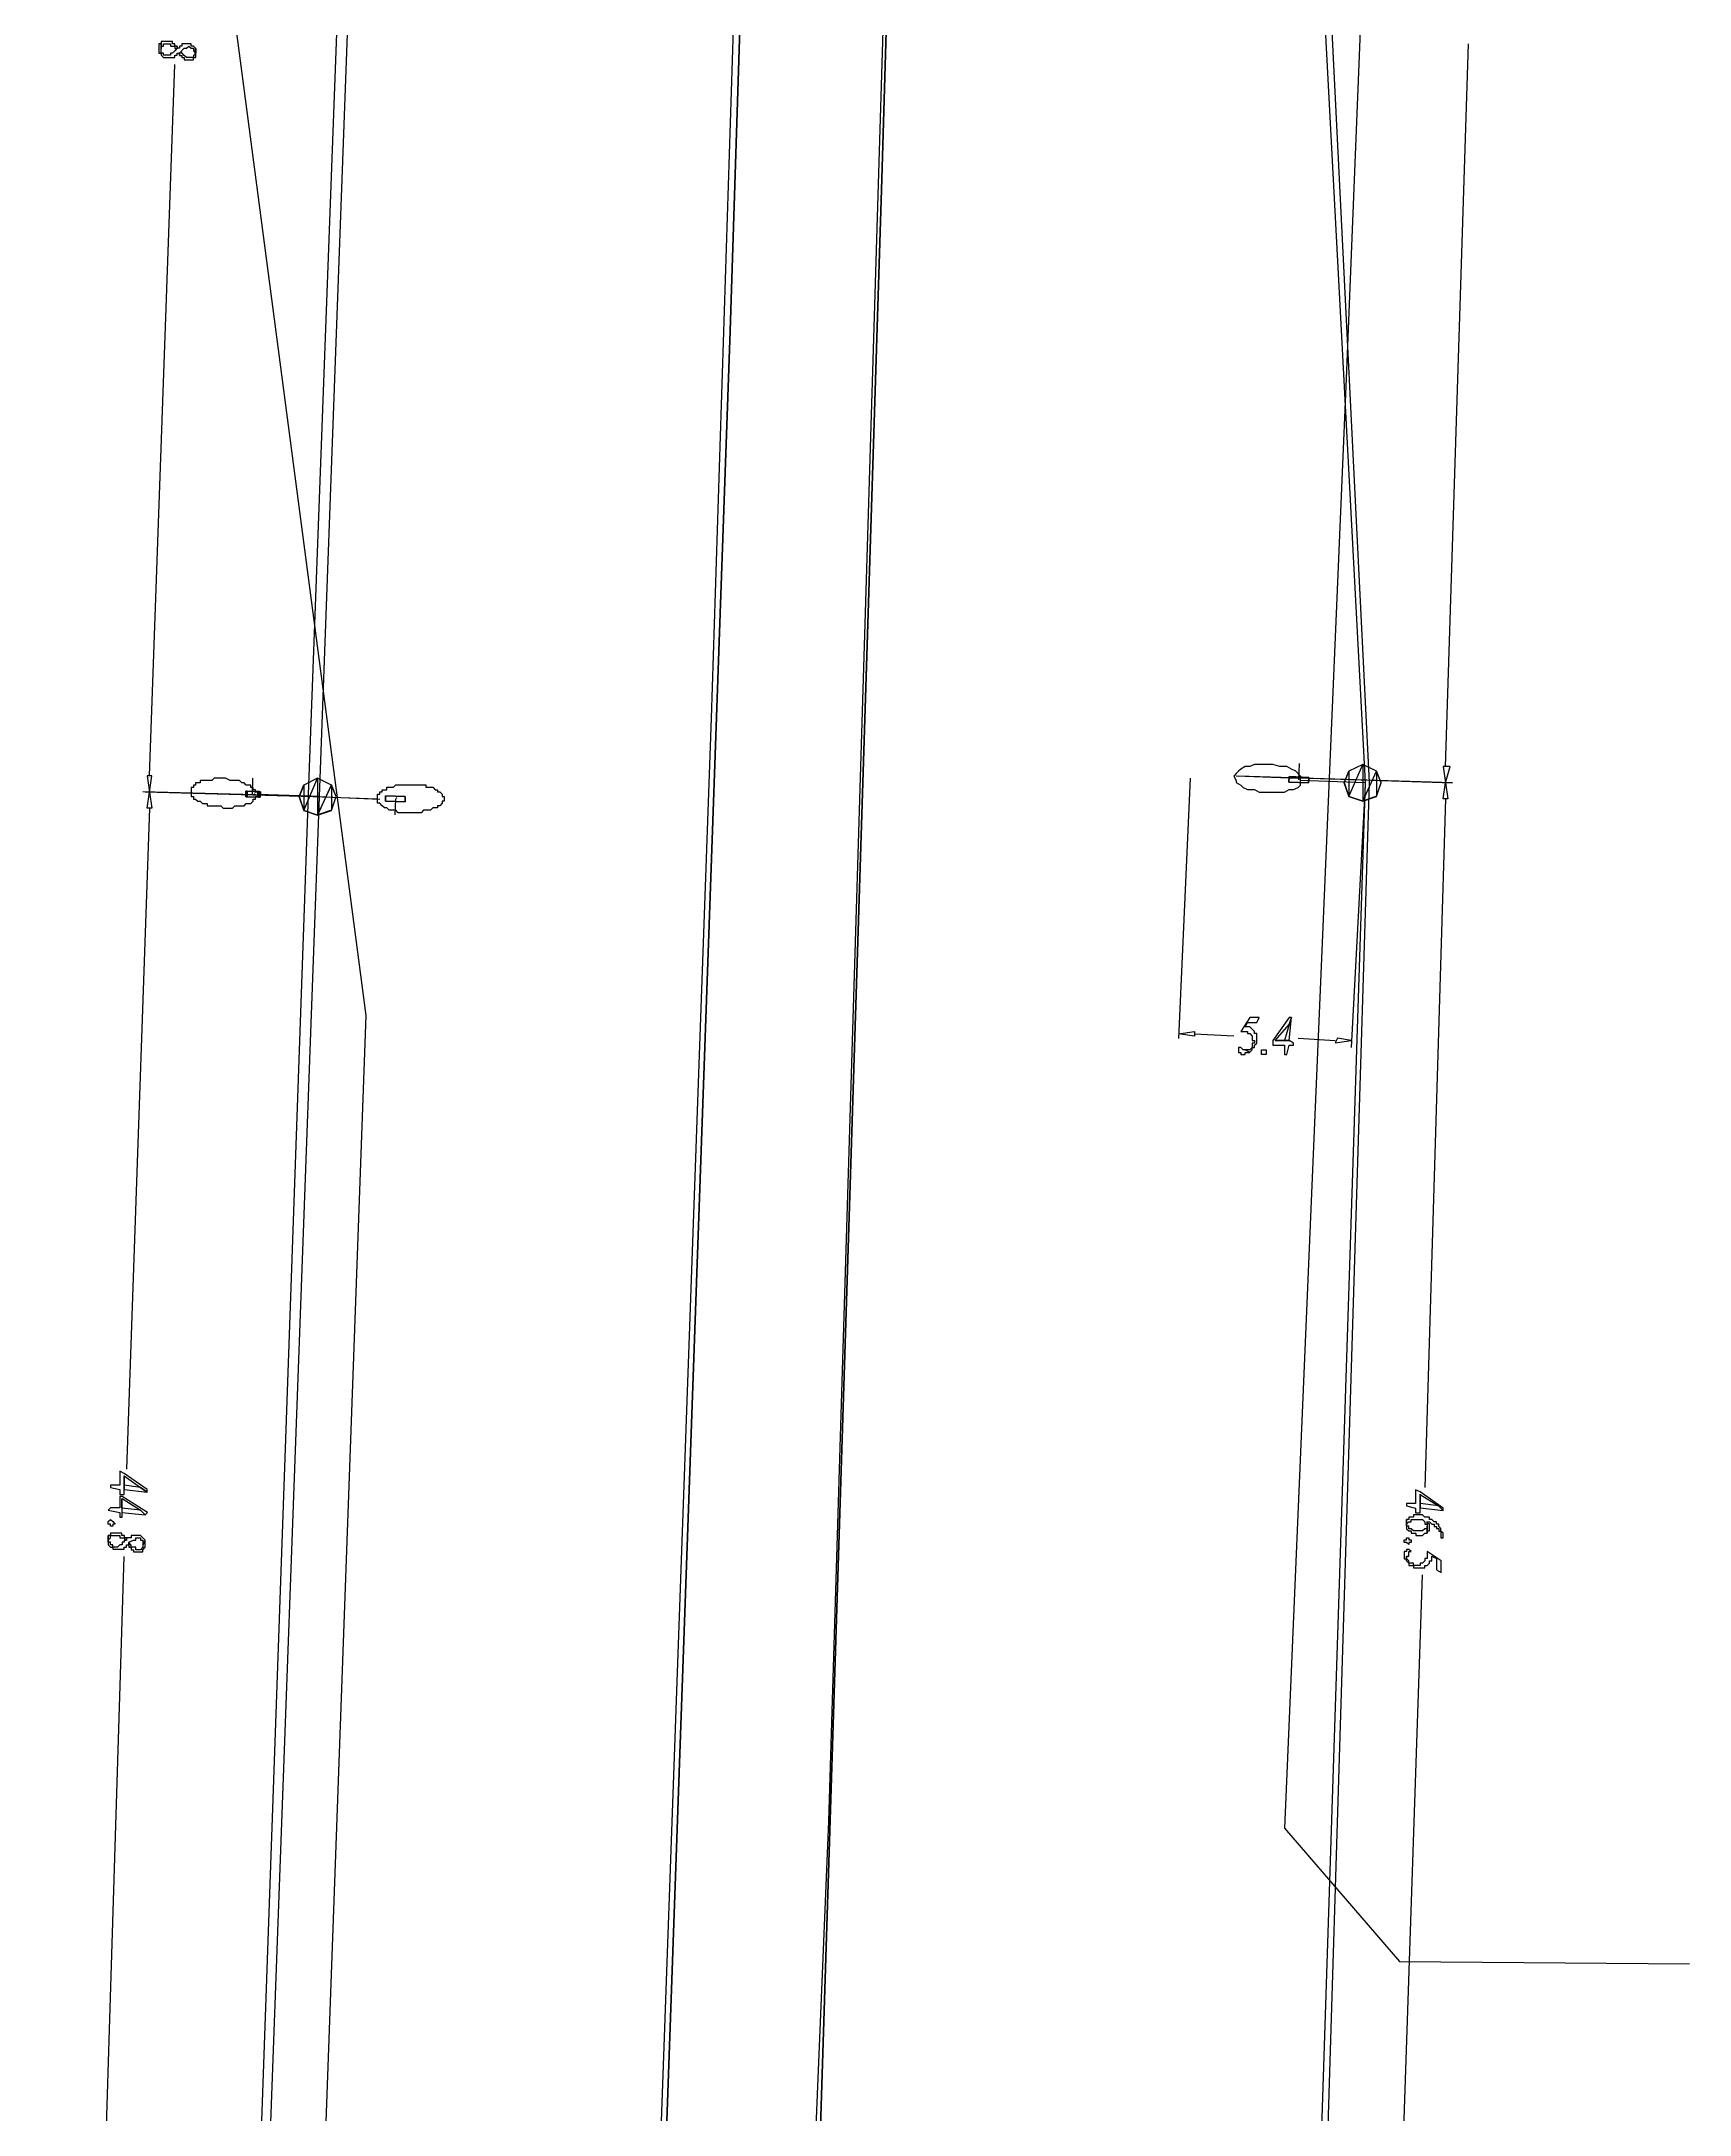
# Model space of a CAD drawing. Extents: x 212106 to 638151, y -1311344 to 1260505.
# Drawn here: x 289176 to 340316, y -18412 to 45905 of the extents above; entities that cross this region are included whole.
import ezdxf

# ---------------------------------------------------------------- set-up
doc = ezdxf.new("R2010")
doc.units = 0
doc.header["$MEASUREMENT"] = 0
for name, color, linetype in [('at_Entity', 7, 'Continuous'), ('DLXLUM01', 3, 'Continuous'), ('DLXLUM02', 6, 'Continuous'), ('DLXLUMEX', 2, 'Continuous'), ('DLXSCENE', 7, 'Continuous')]:
    doc.layers.add(name, color=color, linetype=linetype)

# ---------------------------------------------------------------- blocks, each defined once
blk = doc.blocks.new('*U137')
for p, q in [((-302, 95), (-308, -75)), ((-308, -75), (-302, 95)), ((-302, 95), (-308, -75)), ((-308, -75), (-302, 95)), ((308, 75), (-302, 95)), ((308, 75), (-302, 95)), ((-302, 95), (-302, 95)), ((-302, 95), (308, 75)), ((-302, 95), (-302, 95)), ((-302, 95), (308, 75)), ((302, -95), (308, 75)), ((308, 75), (302, -95)), ((302, -95), (308, 75)), ((308, 75), (302, -95)), ((308, 75), (308, 75)), ((308, 75), (308, 75)), ((-308, -75), (302, -95)), ((-308, -75), (302, -95)), ((302, -95), (-308, -75)), ((-308, -75), (-308, -75)), ((-308, -75), (-308, -75)), ((302, -95), (-308, -75)), ((302, -95), (302, -95)), ((302, -95), (302, -95))]:
    blk.add_line(p, q)
at = {"color": 1}
blk.add_line((0, 0), (-16, -500), dxfattribs=at)
at = {"layer": 'DLXLUMEX', "color": 7}
blk.add_text('1', height=100, dxfattribs=at).set_placement((0, 0))
blk = doc.blocks.new('*U138')
for p, q in [((-241, 93), (-246, -77)), ((-246, -77), (-241, 93)), ((-201, 92), (-241, 93)), ((168, 79), (-241, 93)), ((-241, 93), (-201, 92)), ((-241, 93), (168, 79)), ((-201, 92), (-207, -78)), ((-207, -78), (-201, 92)), ((207, 78), (-201, 92)), ((-201, 92), (207, 78)), ((162, -91), (168, 79)), ((168, 79), (162, -91)), ((207, 78), (168, 79)), ((168, 79), (207, 78)), ((201, -92), (207, 78)), ((207, 78), (201, -92)), ((-207, -78), (-246, -77)), ((-246, -77), (162, -91)), ((-246, -77), (-207, -78)), ((162, -91), (-246, -77)), ((-207, -78), (201, -92)), ((201, -92), (-207, -78)), ((162, -91), (201, -92)), ((201, -92), (162, -91))]:
    blk.add_line(p, q)
at = {"color": 1}
blk.add_line((-39, 1), (-22, 501), dxfattribs=at)
at = {"layer": 'DLXLUMEX', "color": 7}
blk.add_text('2', height=100, dxfattribs=at).set_placement((0, 0))
blk = doc.blocks.new('*U164')
for p, q in [((-301, 97), (-308, -73)), ((-301, 97), (-308, -73)), ((-308, -73), (-301, 97)), ((-308, -73), (-301, 97)), ((308, 73), (-301, 97)), ((-301, 97), (-301, 97)), ((308, 73), (-301, 97)), ((-301, 97), (-301, 97)), ((-301, 97), (308, 73)), ((-301, 97), (308, 73)), ((301, -97), (308, 73)), ((301, -97), (308, 73)), ((308, 73), (301, -97)), ((308, 73), (301, -97)), ((308, 73), (308, 73)), ((308, 73), (308, 73)), ((-308, -73), (301, -97)), ((-308, -73), (301, -97)), ((301, -97), (-308, -73)), ((-308, -73), (-308, -73)), ((-308, -73), (-308, -73)), ((301, -97), (-308, -73)), ((301, -97), (301, -97)), ((301, -97), (301, -97))]:
    blk.add_line(p, q)
at = {"color": 1}
blk.add_line((0, 0), (20, 500), dxfattribs=at)
at = {"layer": 'DLXLUMEX', "color": 7}
blk.add_text('1', height=100, dxfattribs=at).set_placement((0, 0))
blk = doc.blocks.new('*U97')
for p, q in [((-41001, 68331), (-42680, 13036)), ((-42680, 13036), (-41001, 68331)), ((-47381, 8335), (-45590, 63853)), ((-45590, 63853), (-47381, 8335)), ((-27540, -5684), (-29969, 43024)), ((-58682, 42023), (-60468, -5763)), ((-42680, 13036), (-44695, -51212)), ((-44695, -51212), (-42680, 13036)), ((-49620, -54794), (-47381, 8335)), ((-47381, 8335), (-49620, -54794)), ((-60468, -5763), (-62039, -50476)), ((-28969, -52191), (-27540, -5684))]:
    blk.add_line(p, q)

msp = doc.modelspace()

# ---------------------------------------------------------------- linework, layer by layer
at = {"layer": 'at_Entity', "color": 1}
for p, q in [((303390, 174330), (289176, -211448)), ((327675, 71620), (330246, 22912)), ((330246, 22912), (328746, -23590))]:
    msp.add_line(p, q, dxfattribs=at)
at = {"layer": 'at_Entity', "color": 0}
for p, q in [((299247, 15690), (291819, 72119)), ((313604, -9310), (315890, 66045)), ((310961, 56407), (309961, 24911)), ((330388, 53759), (329675, 35693)), ((292889, 45832), (292818, 45832)), ((292818, 45832), (292818, 45762)), ((292818, 45762), (292818, 45762)), ((292818, 45762), (292818, 45693)), ((292818, 45693), (292818, 45693)), ((292818, 45693), (292818, 45693)), ((292818, 45693), (292818, 45613)), ((292961, 45901), (292889, 45901)), ((292889, 45901), (292889, 45901)), ((292889, 45901), (292889, 45832)), ((292889, 45832), (292889, 45832)), ((292889, 45832), (292889, 45832)), ((292889, 45832), (292889, 45683)), ((292889, 45693), (292889, 45832)), ((292889, 45683), (292889, 45763)), ((292889, 45763), (292889, 45763)), ((292889, 45763), (292961, 45763)), ((292889, 45613), (292889, 45693)), ((292889, 45683), (292889, 45683)), ((292889, 45683), (292889, 45683)), ((292889, 45683), (292889, 45683)), ((293032, 45901), (292961, 45901)), ((292961, 45901), (292961, 45901)), ((292961, 45763), (292961, 45832)), ((292961, 45832), (293032, 45832)), ((292961, 45763), (292961, 45763)), ((293104, 45901), (293032, 45901)), ((293032, 45901), (293032, 45901)), ((293032, 45832), (293032, 45832)), ((293032, 45832), (293032, 45832)), ((293032, 45832), (293104, 45832)), ((293175, 45901), (293104, 45901)), ((293104, 45901), (293104, 45901)), ((293104, 45901), (293104, 45901)), ((293104, 45832), (293104, 45832)), ((293104, 45832), (293175, 45832)), ((293246, 45901), (293175, 45901)), ((293175, 45901), (293175, 45901)), ((293175, 45832), (293175, 45763)), ((293175, 45763), (293246, 45763)), ((293246, 45832), (293246, 45901)), ((293318, 45832), (293246, 45832)), ((293246, 45832), (293246, 45832)), ((293246, 45763), (293246, 45763)), ((293246, 45763), (293246, 45763)), ((293246, 45763), (293318, 45763)), ((293318, 45763), (293318, 45832)), ((293318, 45832), (293318, 45832)), ((293389, 45763), (293318, 45763)), ((293318, 45763), (293318, 45683)), ((293318, 45683), (293318, 45683)), ((293318, 45683), (293389, 45683)), ((293390, 45693), (293319, 45613)), ((293389, 45683), (293389, 45763)), ((293390, 45693), (293390, 45762)), ((293390, 45762), (293390, 45693)), ((293461, 45693), (293390, 45693)), ((293533, 45762), (293461, 45762)), ((293461, 45762), (293461, 45762)), ((293461, 45762), (293461, 45693)), ((293461, 45544), (293604, 45693)), ((293604, 45832), (293533, 45832)), ((293533, 45832), (293533, 45832)), ((293533, 45832), (293533, 45762)), ((293676, 45832), (293604, 45832)), ((293604, 45832), (293604, 45832)), ((293604, 45832), (293604, 45832)), ((293604, 45693), (293604, 45693)), ((293604, 45693), (293604, 45693)), ((293604, 45693), (293676, 45693)), ((293747, 45832), (293676, 45832)), ((293676, 45832), (293676, 45832)), ((293676, 45693), (293747, 45762)), ((293676, 45693), (293676, 45693)), ((293676, 45693), (293676, 45693)), ((293818, 45832), (293747, 45832)), ((293747, 45832), (293747, 45832)), ((293747, 45832), (293747, 45832)), ((293747, 45762), (293747, 45762)), ((293747, 45762), (293818, 45693)), ((293818, 45762), (293818, 45832)), ((293818, 45832), (293818, 45832)), ((293890, 45762), (293818, 45762)), ((293818, 45693), (293818, 45693)), ((293818, 45693), (293890, 45693)), ((293961, 45693), (293890, 45762)), ((293890, 45762), (293890, 45762)), ((293890, 45762), (293890, 45762)), ((293890, 45693), (293890, 45693)), ((293890, 45693), (293890, 45693)), ((293890, 45693), (293890, 45613)), ((293961, 45544), (293961, 45693)), ((293962, 45622), (293962, 45692)), ((293962, 45692), (293962, 45692)), ((293962, 45692), (293962, 45553)), ((332746, 23405), (333460, 45830)), ((292533, 23126), (293319, 45192)), ((292818, 45613), (292818, 45613)), ((292818, 45613), (292818, 45544)), ((292818, 45544), (292818, 45544)), ((292818, 45544), (292889, 45544)), ((292889, 45544), (292889, 45613)), ((292889, 45613), (292889, 45613)), ((292961, 45544), (292889, 45544)), ((292889, 45544), (292889, 45544)), ((292889, 45544), (292889, 45544)), ((292889, 45544), (292889, 45475)), ((292889, 45475), (292889, 45475)), ((292889, 45475), (292889, 45475)), ((292889, 45475), (292961, 45405)), ((292961, 45475), (292961, 45544)), ((293033, 45475), (292961, 45475)), ((292961, 45475), (292961, 45475)), ((292961, 45405), (292961, 45405)), ((292961, 45405), (292961, 45405)), ((292961, 45405), (293033, 45405)), ((293104, 45475), (293033, 45475)), ((293033, 45475), (293033, 45475)), ((293033, 45475), (293033, 45475)), ((293033, 45405), (293033, 45405)), ((293033, 45405), (293104, 45405)), ((293176, 45475), (293104, 45475)), ((293104, 45475), (293104, 45475)), ((293104, 45475), (293104, 45475)), ((293104, 45405), (293104, 45405)), ((293104, 45405), (293176, 45405)), ((293247, 45544), (293176, 45544)), ((293176, 45544), (293176, 45544)), ((293176, 45544), (293176, 45475)), ((293176, 45405), (293176, 45405)), ((293176, 45405), (293176, 45405)), ((293176, 45405), (293247, 45405)), ((293319, 45613), (293247, 45544)), ((293247, 45544), (293247, 45544)), ((293247, 45544), (293247, 45544)), ((293247, 45405), (293247, 45405)), ((293247, 45405), (293319, 45405)), ((293319, 45613), (293319, 45613)), ((293319, 45613), (293319, 45613)), ((293319, 45405), (293319, 45475)), ((293319, 45475), (293390, 45475)), ((293319, 45405), (293319, 45405)), ((293319, 45405), (293319, 45405)), ((293390, 45475), (293390, 45544)), ((293390, 45544), (293461, 45544)), ((293390, 45475), (293390, 45475)), ((293533, 45553), (293461, 45553)), ((293461, 45553), (293461, 45474)), ((293461, 45544), (293461, 45544)), ((293461, 45544), (293461, 45475)), ((293461, 45475), (293461, 45544)), ((293461, 45474), (293533, 45474)), ((293605, 45474), (293533, 45553)), ((293533, 45553), (293533, 45553)), ((293533, 45474), (293533, 45474)), ((293533, 45474), (293533, 45404)), ((293533, 45404), (293533, 45404)), ((293533, 45404), (293605, 45404)), ((293676, 45404), (293605, 45474)), ((293605, 45474), (293605, 45474)), ((293605, 45474), (293605, 45474)), ((293605, 45474), (293605, 45474)), ((293605, 45404), (293605, 45335)), ((293605, 45335), (293605, 45335)), ((293605, 45335), (293605, 45335)), ((293605, 45335), (293676, 45335)), ((293748, 45404), (293676, 45404)), ((293676, 45404), (293676, 45404)), ((293676, 45335), (293676, 45335)), ((293676, 45335), (293748, 45335)), ((293819, 45404), (293748, 45404)), ((293748, 45404), (293748, 45404)), ((293748, 45404), (293748, 45404)), ((293748, 45335), (293748, 45335)), ((293748, 45335), (293819, 45335)), ((293890, 45404), (293819, 45404)), ((293819, 45404), (293819, 45404)), ((293819, 45335), (293819, 45335)), ((293819, 45335), (293819, 45335)), ((293819, 45335), (293890, 45335)), ((293890, 45613), (293890, 45613)), ((293890, 45613), (293961, 45544)), ((293962, 45553), (293890, 45474)), ((293890, 45474), (293890, 45474)), ((293890, 45474), (293890, 45474)), ((293890, 45474), (293890, 45404)), ((293890, 45404), (293890, 45404)), ((293890, 45335), (293890, 45404)), ((293890, 45404), (293962, 45404)), ((293890, 45335), (293890, 45335)), ((293890, 45335), (293890, 45335)), ((293961, 45544), (293961, 45544)), ((293962, 45553), (293962, 45622)), ((293962, 45622), (293962, 45622)), ((293962, 45553), (293962, 45553)), ((293962, 45553), (293962, 45553)), ((293962, 45474), (293962, 45553)), ((293962, 45404), (293962, 45474)), ((293962, 45474), (293962, 45474)), ((293962, 45474), (293962, 45474)), ((293962, 45404), (293962, 45404)), ((329675, 35693), (327745, -9523)), ((309961, 24911), (307461, -45232)), ((326247, 23194), (326175, 23116)), ((326318, 23263), (326247, 23194)), ((326389, 23331), (326318, 23263)), ((326532, 23410), (326389, 23331)), ((326675, 23410), (326532, 23410)), ((326818, 23478), (326675, 23410)), ((327032, 23478), (326818, 23478)), ((327246, 23478), (327032, 23478)), ((327389, 23478), (327246, 23478)), ((327603, 23410), (327389, 23478)), ((327818, 23410), (327603, 23410)), ((327961, 23331), (327818, 23410)), ((328104, 23263), (327961, 23331)), ((328175, 23194), (328104, 23263)), ((328246, 23116), (328175, 23194)), ((329603, 22907), (329747, 23268)), ((329603, 22907), (329747, 23268)), ((329746, 23263), (329604, 22911)), ((329746, 23263), (329604, 22911)), ((329746, 23263), (329604, 22911)), ((329746, 23263), (329604, 22911)), ((330175, 23478), (329746, 23263)), ((330175, 23478), (329746, 23263)), ((329746, 22481), (330175, 23478)), ((329746, 22481), (330175, 23478)), ((330175, 23478), (329746, 23263)), ((330175, 23478), (329746, 23263)), ((330175, 23478), (329746, 23263)), ((329746, 22481), (330175, 23478)), ((329746, 22481), (330175, 23478)), ((330175, 23478), (329746, 23263)), ((329746, 23263), (329746, 22481)), ((329746, 23263), (329746, 22481)), ((329747, 23268), (329747, 22486)), ((329747, 23268), (329747, 22486)), ((330603, 23263), (330175, 23478)), ((330603, 23263), (330175, 23478)), ((330175, 23478), (330175, 22334)), ((330175, 23478), (330175, 22334)), ((330603, 23263), (330175, 23478)), ((330603, 23263), (330175, 23478)), ((330603, 23263), (330175, 23478)), ((330175, 23478), (330175, 22334)), ((330175, 23478), (330175, 22334)), ((330603, 23263), (330175, 23478)), ((330175, 22340), (330604, 23268)), ((330175, 22340), (330604, 23268)), ((330175, 22334), (330603, 23263)), ((330175, 22334), (330603, 23263)), ((330746, 22911), (330603, 23263)), ((330746, 22911), (330603, 23263)), ((330746, 22911), (330603, 23263)), ((330746, 22911), (330603, 23263)), ((330746, 22907), (330604, 23268)), ((330604, 23268), (330604, 22486)), ((330604, 23268), (330604, 22486)), ((330746, 22907), (330604, 23268)), ((330604, 23268), (330604, 22486)), ((330604, 23268), (330604, 22486)), ((332889, 23408), (332675, 23408)), ((332675, 23408), (332746, 22909)), ((332746, 22909), (332889, 23408)), ((297748, 22482), (292319, 22623)), ((297603, 22470), (292389, 22616)), ((292604, 23117), (292461, 23117)), ((292461, 23117), (292532, 22618)), ((292461, 22118), (292532, 22616)), ((292532, 22618), (292604, 23117)), ((292532, 22616), (292603, 22118)), ((293890, 22764), (293818, 22764)), ((293818, 22764), (293818, 22686)), ((293818, 22686), (293818, 22617)), ((293818, 22617), (293818, 22549)), ((293818, 22617), (293818, 22617)), ((293818, 22549), (293818, 22480)), ((293961, 22832), (293890, 22832)), ((293890, 22832), (293890, 22764)), ((294032, 22901), (293961, 22901)), ((293961, 22901), (293961, 22832)), ((294104, 22901), (294032, 22901)), ((294175, 22979), (294104, 22979)), ((294104, 22979), (294104, 22901)), ((294247, 22979), (294175, 22979)), ((294318, 22979), (294247, 22979)), ((294389, 22979), (294318, 22979)), ((294462, 22979), (294389, 22979)), ((294533, 23047), (294462, 22979)), ((294604, 23047), (294533, 23047)), ((294676, 23047), (294604, 23047)), ((294747, 23047), (294676, 23047)), ((294818, 23047), (294747, 23047)), ((294890, 23047), (294818, 23047)), ((295033, 22979), (294890, 23047)), ((295104, 22979), (295033, 22979)), ((295175, 22979), (295104, 22979)), ((295247, 22979), (295175, 22979)), ((295318, 22979), (295247, 22979)), ((295389, 22901), (295318, 22979)), ((295461, 22901), (295389, 22901)), ((295532, 22832), (295461, 22901)), ((295604, 22832), (295532, 22832)), ((295676, 22832), (295604, 22832)), ((295676, 22764), (295676, 22832)), ((295747, 22764), (295676, 22764)), ((295747, 22686), (295747, 22764)), ((295819, 22686), (295747, 22686)), ((295819, 22617), (295819, 22686)), ((295890, 22617), (295819, 22617)), ((295890, 22549), (295890, 22617)), ((295890, 22480), (295890, 22549)), ((297818, 22478), (295890, 22547)), ((297318, 22832), (297175, 22480)), ((297318, 22832), (297175, 22480)), ((297318, 22832), (297175, 22480)), ((297318, 22832), (297175, 22480)), ((297176, 22476), (297318, 22838)), ((297176, 22476), (297318, 22838)), ((297746, 23047), (297318, 22832)), ((297746, 23047), (297318, 22832)), ((297318, 22050), (297746, 23047)), ((297318, 22050), (297746, 23047)), ((297746, 23047), (297318, 22832)), ((297746, 23047), (297318, 22832)), ((297746, 23047), (297318, 22832)), ((297318, 22050), (297746, 23047)), ((297318, 22050), (297746, 23047)), ((297746, 23047), (297318, 22832)), ((297318, 22838), (297318, 22056)), ((297318, 22838), (297318, 22056)), ((297318, 22832), (297318, 22050)), ((297318, 22832), (297318, 22050)), ((298176, 22832), (297746, 23047)), ((298176, 22832), (297746, 23047)), ((297746, 23047), (297746, 21903)), ((297746, 23047), (297746, 21903)), ((298176, 22832), (297746, 23047)), ((298176, 22832), (297746, 23047)), ((298176, 22832), (297746, 23047)), ((297746, 23047), (297746, 21903)), ((297746, 23047), (297746, 21903)), ((298176, 22832), (297746, 23047)), ((297746, 21903), (298176, 22832)), ((297746, 21903), (298176, 22832)), ((297747, 21909), (298176, 22838)), ((297747, 21909), (298176, 22838)), ((298318, 22476), (298176, 22838)), ((298176, 22838), (298176, 22056)), ((298176, 22838), (298176, 22056)), ((298318, 22476), (298176, 22838)), ((298176, 22838), (298176, 22056)), ((298176, 22838), (298176, 22056)), ((298318, 22480), (298176, 22832)), ((298318, 22480), (298176, 22832)), ((298318, 22480), (298176, 22832)), ((298318, 22480), (298176, 22832)), ((299605, 22476), (299605, 22554)), ((299605, 22554), (299676, 22554)), ((299676, 22554), (299676, 22623)), ((299676, 22623), (299747, 22623)), ((299747, 22623), (299747, 22691)), ((299747, 22691), (299819, 22691)), ((299819, 22691), (299890, 22691)), ((299890, 22691), (299890, 22769)), ((299890, 22769), (299961, 22769)), ((299961, 22769), (300033, 22769)), ((300033, 22769), (300104, 22769)), ((300104, 22769), (300175, 22838)), ((300175, 22838), (300247, 22838)), ((300247, 22838), (300318, 22838)), ((300318, 22838), (300391, 22838)), ((300391, 22838), (300462, 22838)), ((300462, 22838), (300533, 22838)), ((300533, 22838), (300605, 22838)), ((300605, 22838), (300676, 22838)), ((300676, 22838), (300747, 22838)), ((300747, 22838), (300819, 22838)), ((300819, 22838), (300890, 22838)), ((300890, 22838), (301033, 22838)), ((301033, 22838), (301104, 22838)), ((301104, 22838), (301104, 22769)), ((301104, 22769), (301175, 22769)), ((301175, 22769), (301247, 22769)), ((301247, 22769), (301318, 22769)), ((301318, 22769), (301390, 22691)), ((301390, 22691), (301462, 22691)), ((301462, 22691), (301462, 22623)), ((301462, 22623), (301533, 22623)), ((301533, 22623), (301605, 22554)), ((301605, 22554), (301605, 22476)), ((324817, 23047), (324460, 14972)), ((326175, 23116), (326247, 22979)), ((326175, 23116), (326175, 23116)), ((326245, 23117), (328174, 23049)), ((326247, 22979), (326247, 22911)), ((326247, 22911), (326389, 22833)), ((326317, 23117), (332960, 22902)), ((326318, 23123), (332960, 22912)), ((326389, 22833), (326461, 22764)), ((326461, 22764), (326603, 22696)), ((326603, 22696), (326818, 22696)), ((326818, 22696), (326960, 22617)), ((326960, 22617), (327175, 22617)), ((327175, 22617), (327389, 22617)), ((327389, 22617), (327531, 22617)), ((327531, 22617), (327746, 22617)), ((327746, 22617), (327889, 22696)), ((327889, 22696), (328032, 22696)), ((328032, 22696), (328175, 22764)), ((328175, 22764), (328246, 22833)), ((328246, 23048), (328246, 23116)), ((328246, 22911), (328246, 23048)), ((330246, 22909), (328246, 22977)), ((328246, 22833), (328246, 22911)), ((329747, 22486), (329603, 22907)), ((329747, 22486), (329603, 22907)), ((329604, 22911), (329746, 22481)), ((329604, 22911), (329746, 22481)), ((329604, 22911), (329746, 22481)), ((329604, 22911), (329746, 22481)), ((330246, 22832), (329817, 14689)), ((330603, 22481), (330746, 22911)), ((330603, 22481), (330746, 22911)), ((330603, 22481), (330746, 22911)), ((330603, 22481), (330746, 22911)), ((330604, 22486), (330746, 22907)), ((330604, 22486), (330746, 22907)), ((332675, 22409), (332746, 22908)), ((332746, 22908), (332818, 22409)), ((292532, 22118), (291819, 1613)), ((292603, 22118), (292461, 22118)), ((293818, 22480), (293890, 22480)), ((293890, 22480), (293890, 22402)), ((293890, 22402), (293961, 22402)), ((293961, 22402), (294032, 22334)), ((294032, 22334), (294104, 22334)), ((294104, 22334), (294175, 22265)), ((294175, 22265), (294247, 22265)), ((294247, 22265), (294318, 22265)), ((294318, 22265), (294318, 22187)), ((294318, 22187), (294389, 22187)), ((294389, 22187), (294462, 22187)), ((294462, 22187), (294604, 22187)), ((294604, 22187), (294676, 22187)), ((294676, 22187), (294747, 22187)), ((294747, 22187), (294818, 22119)), ((294818, 22119), (294890, 22119)), ((294890, 22119), (294961, 22119)), ((294961, 22119), (295033, 22119)), ((295033, 22119), (295104, 22119)), ((295104, 22119), (295175, 22187)), ((295175, 22187), (295247, 22187)), ((295247, 22187), (295318, 22187)), ((295318, 22187), (295389, 22187)), ((295389, 22187), (295461, 22187)), ((295461, 22187), (295532, 22265)), ((295532, 22265), (295604, 22265)), ((295604, 22265), (295676, 22265)), ((295676, 22265), (295747, 22334)), ((295747, 22334), (295747, 22402)), ((295747, 22402), (295819, 22402)), ((295819, 22402), (295819, 22480)), ((295819, 22480), (295890, 22480)), ((297175, 22480), (297318, 22050)), ((297175, 22480), (297318, 22050)), ((297175, 22480), (297318, 22050)), ((297175, 22480), (297318, 22050)), ((297318, 22056), (297176, 22476)), ((297318, 22056), (297176, 22476)), ((297318, 22050), (297746, 21903)), ((297746, 21903), (297318, 22050)), ((297318, 22050), (297746, 21903)), ((297318, 22050), (297746, 21903)), ((297746, 21903), (297318, 22050)), ((297318, 22050), (297746, 21903)), ((297604, 22477), (299604, 22408)), ((297746, 22478), (299675, 22400)), ((297746, 21903), (298176, 22050)), ((297746, 21903), (298176, 22050)), ((297746, 21903), (298176, 22050)), ((297746, 21903), (298176, 22050)), ((297746, 21903), (297746, 21903)), ((297746, 21903), (297746, 21903)), ((297746, 21903), (297746, 21903)), ((298176, 22056), (297747, 21909)), ((298176, 22056), (297747, 21909)), ((298176, 22050), (298318, 22480)), ((298176, 22050), (298318, 22480)), ((298176, 22050), (298318, 22480)), ((298176, 22050), (298318, 22480)), ((298176, 22056), (298318, 22476)), ((298176, 22056), (298318, 22476)), ((299605, 22408), (299605, 22476)), ((299605, 22339), (299605, 22408)), ((299605, 22271), (299605, 22339)), ((299676, 22271), (299605, 22271)), ((299747, 22193), (299676, 22271)), ((299819, 22124), (299747, 22193)), ((299890, 22124), (299819, 22124)), ((299961, 22056), (299890, 22124)), ((300033, 22056), (299961, 22056)), ((300104, 22056), (300033, 22056)), ((300175, 22056), (300104, 22056)), ((300247, 21977), (300175, 22056)), ((300318, 21977), (300247, 21977)), ((300391, 21977), (300318, 21977)), ((300462, 21977), (300391, 21977)), ((300533, 21977), (300462, 21977)), ((300605, 21977), (300533, 21977)), ((300676, 21977), (300605, 21977)), ((300747, 21977), (300676, 21977)), ((300819, 21977), (300747, 21977)), ((300890, 21977), (300819, 21977)), ((300961, 21977), (300890, 21977)), ((301033, 22056), (300961, 21977)), ((301104, 22056), (301033, 22056)), ((301175, 22056), (301104, 22056)), ((301247, 22056), (301175, 22056)), ((301318, 22124), (301247, 22056)), ((301390, 22124), (301318, 22124)), ((301462, 22124), (301390, 22124)), ((301533, 22193), (301462, 22193)), ((301462, 22193), (301462, 22124)), ((301605, 22271), (301533, 22193)), ((301605, 22476), (301676, 22476)), ((301676, 22339), (301605, 22339)), ((301605, 22339), (301605, 22271)), ((301676, 22476), (301676, 22408)), ((301676, 22408), (301676, 22339)), ((301676, 22408), (301676, 22408)), ((329746, 22481), (330175, 22334)), ((330175, 22334), (329746, 22481)), ((329746, 22481), (330175, 22334)), ((329746, 22481), (330175, 22334)), ((330175, 22334), (329746, 22481)), ((329746, 22481), (330175, 22334)), ((330604, 22486), (330175, 22340)), ((330604, 22486), (330175, 22340)), ((330175, 22334), (330603, 22481)), ((330175, 22334), (330603, 22481)), ((330175, 22334), (330603, 22481)), ((330175, 22334), (330603, 22481)), ((330175, 22334), (330175, 22334)), ((330175, 22334), (330175, 22334)), ((330175, 22334), (330175, 22334)), ((332746, 22403), (332103, 1042)), ((332818, 22409), (332675, 22409)), ((295176, -97595), (299247, 15690)), ((326674, 15619), (326389, 15191)), ((326531, 15337), (326603, 15473)), ((326603, 15473), (326888, 15473)), ((326960, 15619), (326674, 15619)), ((326888, 15473), (326960, 15619)), ((327889, 15619), (327389, 14909)), ((327960, 15619), (327889, 15619)), ((327889, 15405), (327960, 15619)), ((327960, 15619), (327889, 15405)), ((327889, 14909), (327960, 15619)), ((324459, 15120), (324959, 15189)), ((324959, 15043), (324459, 15120)), ((324959, 15189), (324959, 15043)), ((324960, 15119), (326174, 15050)), ((326389, 15191), (326460, 15191)), ((326460, 15191), (326460, 15191)), ((326460, 15191), (326460, 15191)), ((326460, 15191), (326531, 15191)), ((326603, 15337), (326531, 15337)), ((326531, 15191), (326531, 15191)), ((326531, 15191), (326603, 15191)), ((326674, 15337), (326603, 15337)), ((326603, 15337), (326603, 15337)), ((326603, 15337), (326603, 15337)), ((326603, 15191), (326603, 15191)), ((326603, 15191), (326603, 15191)), ((326603, 15191), (326603, 15123)), ((326603, 15123), (326674, 15123)), ((326746, 15259), (326674, 15337)), ((326674, 15337), (326674, 15337)), ((326674, 15123), (326674, 15123)), ((326674, 15123), (326674, 15123)), ((326674, 15123), (326746, 15045)), ((326817, 15191), (326746, 15259)), ((326746, 15259), (326746, 15259)), ((326746, 15259), (326746, 15259)), ((326746, 15259), (326746, 15259)), ((326746, 15045), (326746, 15045)), ((326746, 15045), (326746, 15045)), ((326746, 15045), (326746, 15045)), ((326746, 15045), (326746, 14977)), ((326746, 14977), (326746, 14977)), ((326746, 14977), (326746, 14909)), ((326746, 14909), (326817, 14909)), ((326817, 14831), (326746, 14831)), ((326746, 14831), (326746, 14763)), ((326817, 15123), (326817, 15191)), ((326817, 15191), (326817, 15191)), ((326817, 15191), (326817, 15191)), ((326888, 15123), (326817, 15123)), ((326817, 14909), (326817, 14831)), ((326817, 14763), (326888, 14831)), ((326888, 15045), (326888, 15123)), ((326888, 15123), (326888, 15123)), ((326888, 14977), (326888, 15045)), ((326888, 15045), (326888, 15045)), ((326888, 14909), (326888, 14977)), ((326888, 14977), (326888, 14977)), ((326888, 14831), (326888, 14909)), ((326888, 14909), (326888, 14909)), ((326888, 14909), (326888, 14909)), ((326888, 14831), (326888, 14831)), ((327389, 14909), (327389, 14763)), ((327461, 14909), (327889, 15405)), ((327889, 14909), (327461, 14909)), ((327746, 14909), (327461, 14909)), ((327461, 14909), (327889, 14909)), ((327889, 15405), (327746, 14909)), ((328032, 14831), (327889, 14909)), ((328032, 14763), (328032, 14831)), ((329317, 14904), (328174, 14972)), ((329389, 14979), (329317, 14833)), ((329317, 14833), (329817, 14911)), ((329817, 14911), (329389, 14979)), ((326389, 14688), (326317, 14688)), ((326317, 14688), (326317, 14688)), ((326317, 14688), (326317, 14620)), ((326317, 14620), (326317, 14620)), ((326317, 14620), (326317, 14620)), ((326317, 14620), (326317, 14542)), ((326317, 14542), (326317, 14542)), ((326317, 14542), (326317, 14542)), ((326317, 14542), (326389, 14542)), ((326460, 14620), (326389, 14688)), ((326389, 14688), (326389, 14688)), ((326389, 14688), (326389, 14688)), ((326389, 14688), (326389, 14688)), ((326389, 14542), (326389, 14542)), ((326389, 14542), (326389, 14474)), ((326389, 14474), (326460, 14474)), ((326532, 14620), (326460, 14620)), ((326460, 14620), (326460, 14620)), ((326460, 14620), (326460, 14620)), ((326460, 14474), (326460, 14474)), ((326460, 14474), (326532, 14474)), ((326603, 14617), (326531, 14617)), ((326531, 14617), (326674, 14549)), ((326674, 14542), (326532, 14620)), ((326532, 14620), (326532, 14620)), ((326532, 14620), (326532, 14620)), ((326532, 14474), (326532, 14542)), ((326532, 14542), (326532, 14542)), ((326532, 14542), (326603, 14542)), ((326674, 14617), (326603, 14617)), ((326603, 14617), (326603, 14617)), ((326603, 14617), (326603, 14617)), ((326603, 14542), (326603, 14542)), ((326603, 14542), (326603, 14542)), ((326603, 14542), (326674, 14542)), ((326746, 14695), (326674, 14617)), ((326674, 14617), (326674, 14617)), ((326674, 14617), (326674, 14617)), ((326674, 14549), (326746, 14617)), ((326674, 14549), (326674, 14549)), ((326746, 14763), (326746, 14763)), ((326746, 14763), (326746, 14763)), ((326746, 14763), (326746, 14695)), ((326746, 14695), (326746, 14695)), ((326746, 14617), (326746, 14695)), ((326746, 14695), (326817, 14695)), ((326746, 14617), (326746, 14617)), ((326746, 14617), (326746, 14617)), ((326817, 14695), (326817, 14763)), ((326817, 14763), (326817, 14763)), ((326817, 14763), (326817, 14763)), ((326817, 14695), (326817, 14695)), ((327031, 14550), (327031, 14618)), ((327031, 14618), (327102, 14618)), ((327031, 14472), (327031, 14550)), ((327031, 14550), (327031, 14550)), ((327031, 14550), (327031, 14550)), ((327102, 14472), (327031, 14472)), ((327102, 14618), (327102, 14618)), ((327102, 14618), (327102, 14618)), ((327102, 14618), (327102, 14618)), ((327102, 14618), (327174, 14618)), ((327174, 14472), (327102, 14472)), ((327102, 14472), (327102, 14472)), ((327102, 14472), (327102, 14472)), ((327102, 14472), (327102, 14472)), ((327174, 14618), (327174, 14618)), ((327174, 14618), (327174, 14618)), ((327174, 14618), (327174, 14618)), ((327174, 14618), (327174, 14550)), ((327174, 14618), (327174, 14618)), ((327174, 14618), (327174, 14618)), ((327174, 14550), (327174, 14550)), ((327174, 14550), (327174, 14550)), ((327174, 14550), (327174, 14472)), ((327174, 14472), (327174, 14472)), ((327174, 14472), (327174, 14472)), ((327389, 14763), (327746, 14763)), ((327746, 14763), (327746, 14481)), ((327746, 14481), (327818, 14481)), ((327818, 14481), (327889, 14763)), ((327889, 14763), (328032, 14763)), ((291746, 1476), (291604, 1544)), ((291604, 1544), (291604, 1119)), ((292461, 975), (291746, 1476)), ((291746, 975), (291746, 1399)), ((291746, 1399), (292247, 1042)), ((291747, 1115), (291747, 1404)), ((291747, 1404), (291747, 980)), ((291604, 1119), (291318, 1119)), ((291318, 1119), (291318, 1042)), ((291318, 1042), (291604, 975)), ((291604, 975), (291604, 830)), ((291604, 830), (291746, 830)), ((291676, 764), (291605, 764)), ((291605, 764), (291605, 407)), ((291675, 404), (291675, 694)), ((291675, 694), (291675, 270)), ((292462, 262), (291676, 764)), ((291676, 262), (291676, 696)), ((291676, 696), (292248, 339)), ((291746, 830), (291746, 975)), ((292247, 1047), (291747, 1115)), ((291747, 980), (292461, 902)), ((292461, 902), (292247, 1047)), ((292247, 1042), (292461, 897)), ((292461, 897), (292461, 975)), ((331959, 906), (331816, 973)), ((331816, 973), (331816, 549)), ((332673, 404), (331959, 906)), ((331959, 404), (331959, 828)), ((331959, 828), (332531, 472)), ((331960, 544), (331960, 833)), ((331960, 833), (331960, 409)), ((291318, 407), (291247, 339)), ((291247, 339), (291605, 262)), ((291248, -14), (291319, 53)), ((291605, 407), (291318, 407)), ((291319, 53), (291319, 53)), ((291319, 53), (291319, 53)), ((291319, 53), (291390, -14)), ((291605, 262), (291605, 118)), ((291605, 118), (291676, 118)), ((292247, 337), (291675, 404)), ((291675, 270), (292391, 192)), ((291676, 118), (291676, 262)), ((292391, 192), (292247, 337)), ((292248, 339), (292390, 195)), ((292390, 195), (292462, 262)), ((331816, 549), (331531, 549)), ((331531, 549), (331531, 472)), ((331531, 472), (331816, 404)), ((331603, 48), (331531, 48)), ((331531, 48), (331531, -96)), ((331533, -91), (331533, 53)), ((331533, 53), (331533, 53)), ((331533, 53), (331533, -14)), ((331674, 126), (331603, 126)), ((331603, 126), (331603, 126)), ((331603, 126), (331603, 48)), ((331603, 48), (331603, 48)), ((331746, 126), (331674, 126)), ((331674, 126), (331674, 126)), ((331674, -19), (331674, 48)), ((331674, 48), (331674, 48)), ((331674, 48), (331746, 48)), ((331818, 193), (331746, 193)), ((331746, 193), (331746, 193)), ((331746, 193), (331746, 126)), ((331746, 48), (331746, 48)), ((331746, 48), (331746, 48)), ((331746, 48), (331818, 48)), ((331816, 404), (331816, 260)), ((331816, 260), (331959, 260)), ((331889, 193), (331818, 193)), ((331818, 193), (331818, 193)), ((331818, 48), (331818, 48)), ((331818, 48), (331889, 48)), ((331960, 193), (331889, 193)), ((331889, 193), (331889, 193)), ((331889, 48), (331889, 48)), ((331889, 48), (331889, 48)), ((331889, 48), (331960, 48)), ((331959, 260), (331959, 404)), ((332531, 477), (331960, 544)), ((331960, 409), (332674, 332)), ((332032, 193), (331960, 193)), ((331960, 193), (331960, 193)), ((331960, 48), (331960, 48)), ((331960, 48), (332032, 48)), ((332103, 126), (332032, 193)), ((332032, 193), (332032, 193)), ((332032, 48), (332032, 48)), ((332032, 48), (332103, -19)), ((332174, 126), (332103, 126)), ((332103, 126), (332103, 126)), ((332103, 126), (332103, 126)), ((332246, 126), (332174, 126)), ((332174, 126), (332174, 126)), ((332246, 48), (332246, 126)), ((332318, 48), (332246, 48)), ((332389, -19), (332318, 48)), ((332318, 48), (332318, 48)), ((332318, 48), (332318, 48)), ((332674, 332), (332531, 477)), ((332531, 472), (332673, 327)), ((332673, 327), (332673, 404)), ((291247, -592), (291247, -447)), ((291247, -447), (291247, -447)), ((291247, -447), (291247, -515)), ((291247, -515), (291247, -515)), ((291247, -515), (291247, -515)), ((291247, -515), (291247, -592)), ((291247, -659), (291247, -592)), ((291247, -592), (291247, -592)), ((291247, -592), (291247, -659)), ((291248, -91), (291248, -14)), ((291248, -14), (291248, -14)), ((291248, -14), (291248, -14)), ((291248, -14), (291248, -14)), ((291248, -14), (291248, -14)), ((291319, -91), (291248, -91)), ((291248, -91), (291248, -91)), ((291248, -91), (291248, -91)), ((291319, -445), (291248, -445)), ((291248, -445), (291248, -589)), ((291248, -589), (291319, -522)), ((291248, -589), (291248, -589)), ((291248, -589), (291248, -589)), ((291319, -159), (291319, -91)), ((291390, -159), (291319, -159)), ((291319, -159), (291319, -159)), ((291390, -377), (291319, -377)), ((291319, -377), (291319, -377)), ((291319, -377), (291319, -377)), ((291319, -377), (291319, -445)), ((291319, -522), (291319, -445)), ((291319, -445), (291390, -445)), ((291319, -522), (291319, -522)), ((291319, -522), (291319, -522)), ((291390, -14), (291390, -14)), ((291390, -14), (291390, -14)), ((291390, -14), (291390, -14)), ((291390, -14), (291462, -91)), ((291462, -91), (291390, -91)), ((291390, -91), (291390, -91)), ((291390, -91), (291390, -91)), ((291390, -91), (291390, -159)), ((291462, -377), (291390, -377)), ((291390, -377), (291390, -377)), ((291390, -445), (291390, -445)), ((291390, -445), (291390, -445)), ((291390, -445), (291462, -445)), ((291462, -91), (291462, -91)), ((291462, -91), (291462, -91)), ((291462, -91), (291462, -91)), ((291533, -377), (291462, -377)), ((291462, -377), (291462, -377)), ((291462, -377), (291462, -377)), ((291462, -445), (291462, -445)), ((291462, -445), (291533, -445)), ((291604, -377), (291533, -377)), ((291533, -377), (291533, -377)), ((291533, -445), (291533, -445)), ((291533, -445), (291604, -445)), ((291675, -377), (291604, -377)), ((291604, -377), (291604, -377)), ((291604, -445), (291604, -445)), ((291604, -445), (291604, -522)), ((291604, -522), (291675, -522)), ((291675, -445), (291675, -377)), ((291675, -377), (291675, -377)), ((291748, -445), (291675, -445)), ((291675, -445), (291675, -445)), ((291675, -522), (291675, -522)), ((291675, -522), (291748, -522)), ((291819, -592), (291747, -592)), ((291747, -592), (291747, -659)), ((291748, -522), (291748, -445)), ((291819, -522), (291748, -522)), ((291748, -522), (291748, -522)), ((291748, -522), (291748, -522)), ((291748, -522), (291748, -589)), ((291748, -589), (291819, -589)), ((291891, -515), (291819, -515)), ((291819, -515), (291819, -592)), ((291819, -592), (291819, -515)), ((291819, -515), (291819, -592)), ((291819, -589), (291819, -522)), ((291962, -515), (291891, -515)), ((291891, -515), (291891, -515)), ((291891, -659), (292033, -592)), ((292033, -447), (291962, -447)), ((291962, -447), (291962, -447)), ((291962, -447), (291962, -447)), ((291962, -447), (291962, -515)), ((292104, -447), (292033, -447)), ((292033, -447), (292033, -447)), ((292033, -447), (292033, -447)), ((292033, -592), (292033, -592)), ((292033, -592), (292033, -592)), ((292033, -592), (292104, -592)), ((292176, -447), (292104, -447)), ((292104, -447), (292104, -447)), ((292104, -447), (292104, -447)), ((292104, -592), (292104, -515)), ((292104, -515), (292104, -515)), ((292104, -515), (292176, -515)), ((292247, -447), (292176, -447)), ((292176, -447), (292176, -447)), ((292176, -515), (292176, -515)), ((292176, -515), (292247, -515)), ((292319, -515), (292247, -447)), ((292247, -447), (292247, -447)), ((292247, -515), (292247, -592)), ((292247, -592), (292247, -592)), ((292247, -592), (292319, -592)), ((292389, -599), (292318, -743)), ((292391, -592), (292319, -515)), ((292319, -515), (292319, -515)), ((292319, -515), (292319, -515)), ((292319, -515), (292319, -515)), ((292319, -592), (292319, -592)), ((292319, -592), (292319, -659)), ((292319, -736), (292391, -592)), ((292389, -666), (292389, -599)), ((292389, -599), (292389, -599)), ((292389, -599), (292389, -599)), ((331461, -662), (331461, -585)), ((331461, -585), (331461, -585)), ((331461, -585), (331461, -585)), ((331461, -585), (331532, -585)), ((331531, -96), (331603, -19)), ((331531, -96), (331531, -96)), ((331531, -96), (331531, -96)), ((331532, -585), (331532, -517)), ((331532, -517), (331604, -517)), ((331532, -585), (331532, -585)), ((331533, -14), (331533, -14)), ((331533, -14), (331533, -14)), ((331533, -14), (331533, -91)), ((331533, -159), (331533, -91)), ((331533, -91), (331533, -91)), ((331533, -91), (331533, -91)), ((331533, -91), (331533, -159)), ((331604, -159), (331533, -159)), ((331533, -159), (331533, -159)), ((331533, -159), (331533, -159)), ((331533, -159), (331533, -236)), ((331533, -236), (331533, -236)), ((331533, -236), (331533, -236)), ((331533, -236), (331604, -303)), ((331603, -19), (331603, -19)), ((331603, -19), (331603, -19)), ((331603, -19), (331603, -19)), ((331603, -19), (331674, -19)), ((331604, -236), (331604, -159)), ((331675, -236), (331604, -236)), ((331604, -236), (331604, -236)), ((331604, -236), (331604, -236)), ((331604, -303), (331604, -303)), ((331604, -303), (331604, -303)), ((331604, -303), (331675, -303)), ((331604, -517), (331604, -517)), ((331604, -517), (331604, -517)), ((331604, -517), (331604, -585)), ((331604, -585), (331675, -585)), ((331746, -303), (331675, -236)), ((331675, -236), (331675, -236)), ((331675, -303), (331675, -371)), ((331675, -371), (331675, -371)), ((331675, -371), (331746, -371)), ((331675, -585), (331675, -585)), ((331675, -585), (331675, -662)), ((331818, -303), (331746, -303)), ((331746, -303), (331746, -303)), ((331746, -371), (331746, -371)), ((331746, -371), (331818, -371)), ((331889, -303), (331818, -303)), ((331818, -303), (331818, -303)), ((331818, -303), (331818, -303)), ((331818, -371), (331818, -448)), ((331818, -448), (331889, -448)), ((331960, -303), (331889, -303)), ((331889, -303), (331889, -303)), ((331889, -448), (331889, -448)), ((331889, -448), (331889, -448)), ((331889, -448), (331960, -448)), ((332032, -303), (331960, -303)), ((331960, -303), (331960, -303)), ((331960, -448), (331960, -448)), ((331960, -448), (332032, -448)), ((332104, -236), (332032, -303)), ((332032, -303), (332032, -303)), ((332032, -303), (332032, -303)), ((332032, -448), (332104, -371)), ((332032, -448), (332032, -448)), ((332103, -19), (332103, -19)), ((332103, -19), (332103, -19)), ((332103, -19), (332103, -96)), ((332103, -96), (332174, -96)), ((332175, -236), (332104, -236)), ((332104, -236), (332104, -236)), ((332104, -236), (332104, -236)), ((332104, -371), (332104, -371)), ((332104, -371), (332104, -371)), ((332104, -371), (332175, -371)), ((332174, -96), (332174, -19)), ((332174, -19), (332174, -19)), ((332174, -19), (332174, -19)), ((332174, -19), (332246, -19)), ((332174, -96), (332174, -96)), ((332175, -84), (332175, -17)), ((332175, -17), (332175, -17)), ((332175, -17), (332175, -84)), ((332247, -84), (332175, -84)), ((332175, -84), (332175, -84)), ((332175, -84), (332175, -84)), ((332175, -84), (332175, -161)), ((332175, -371), (332175, -159)), ((332175, -159), (332175, -159)), ((332175, -159), (332175, -159)), ((332175, -159), (332175, -236)), ((332175, -161), (332175, -373)), ((332175, -373), (332175, -306)), ((332175, -306), (332175, -306)), ((332175, -306), (332247, -306)), ((332175, -373), (332175, -373)), ((332246, -19), (332246, -19)), ((332246, -19), (332318, -96)), ((332247, -161), (332247, -84)), ((332247, -229), (332247, -161)), ((332247, -161), (332247, -161)), ((332247, -306), (332247, -229)), ((332247, -229), (332247, -229)), ((332318, -96), (332318, -96)), ((332318, -96), (332318, -96)), ((332318, -96), (332389, -96)), ((332460, -19), (332389, -19)), ((332389, -19), (332389, -19)), ((332389, -19), (332389, -19)), ((332389, -96), (332389, -96)), ((332389, -96), (332389, -164)), ((332389, -164), (332460, -164)), ((332460, -96), (332460, -19)), ((332532, -96), (332460, -96)), ((332460, -96), (332460, -96)), ((332460, -164), (332460, -164)), ((332460, -164), (332460, -231)), ((332460, -231), (332460, -231)), ((332460, -231), (332532, -231)), ((332532, -164), (332532, -96)), ((332603, -231), (332532, -164)), ((332532, -164), (332532, -164)), ((332532, -231), (332532, -231)), ((332532, -231), (332532, -308)), ((332532, -308), (332603, -308)), ((332603, -308), (332603, -231)), ((332603, -231), (332603, -231)), ((332603, -231), (332603, -231)), ((332674, -375), (332603, -308)), ((332603, -308), (332603, -308)), ((332603, -308), (332603, -308)), ((332603, -308), (332603, -308)), ((332603, -308), (332603, -375)), ((332603, -375), (332603, -375)), ((332603, -375), (332603, -375)), ((332603, -375), (332603, -453)), ((332603, -453), (332603, -453)), ((332603, -453), (332603, -520)), ((332603, -520), (332674, -520)), ((332674, -453), (332674, -375)), ((332674, -375), (332674, -375)), ((332674, -375), (332674, -375)), ((332674, -520), (332674, -453)), ((332674, -453), (332674, -453)), ((291104, -21667), (291746, -1094)), ((291318, -659), (291247, -659)), ((291247, -659), (291247, -659)), ((291247, -659), (291247, -659)), ((291247, -659), (291247, -736)), ((291247, -736), (291247, -736)), ((291247, -736), (291318, -804)), ((291318, -736), (291318, -659)), ((291318, -659), (291318, -659)), ((291391, -736), (291318, -736)), ((291318, -736), (291318, -736)), ((291318, -736), (291318, -736)), ((291318, -804), (291318, -804)), ((291318, -804), (291318, -804)), ((291318, -804), (291391, -804)), ((291391, -804), (291391, -736)), ((291462, -804), (291391, -804)), ((291391, -804), (291391, -871)), ((291391, -871), (291391, -871)), ((291391, -871), (291462, -871)), ((291533, -804), (291462, -804)), ((291462, -804), (291462, -804)), ((291462, -804), (291462, -804)), ((291462, -871), (291462, -871)), ((291462, -871), (291533, -871)), ((291605, -736), (291533, -804)), ((291533, -804), (291533, -804)), ((291533, -804), (291533, -804)), ((291533, -871), (291533, -871)), ((291533, -871), (291533, -871)), ((291533, -871), (291605, -871)), ((291676, -736), (291605, -736)), ((291605, -736), (291605, -736)), ((291605, -736), (291605, -736)), ((291605, -736), (291605, -736)), ((291605, -871), (291605, -871)), ((291605, -871), (291676, -871)), ((291747, -659), (291676, -659)), ((291676, -659), (291676, -659)), ((291676, -659), (291676, -736)), ((291676, -871), (291676, -871)), ((291676, -871), (291676, -871)), ((291676, -871), (291747, -871)), ((291747, -871), (291747, -804)), ((291747, -804), (291747, -804)), ((291747, -804), (291819, -804)), ((291819, -804), (291819, -736)), ((291819, -736), (291891, -736)), ((291819, -804), (291819, -804)), ((291960, -743), (291889, -666)), ((291889, -666), (291889, -743)), ((291889, -743), (291889, -811)), ((291889, -811), (291960, -811)), ((291891, -736), (291891, -659)), ((291891, -736), (291891, -736)), ((291891, -736), (291891, -736)), ((291960, -811), (291960, -743)), ((291960, -743), (291960, -743)), ((292033, -811), (291960, -811)), ((291960, -811), (291960, -888)), ((291960, -888), (291960, -888)), ((291960, -888), (292033, -888)), ((292104, -811), (292033, -811)), ((292033, -811), (292033, -811)), ((292033, -811), (292033, -811)), ((292033, -888), (292033, -888)), ((292033, -888), (292033, -888)), ((292033, -888), (292033, -955)), ((292033, -955), (292104, -955)), ((292104, -888), (292104, -811)), ((292175, -888), (292104, -888)), ((292104, -888), (292104, -888)), ((292104, -955), (292104, -955)), ((292104, -955), (292175, -955)), ((292246, -888), (292175, -888)), ((292175, -888), (292175, -888)), ((292175, -955), (292175, -955)), ((292175, -955), (292175, -955)), ((292175, -955), (292246, -955)), ((292318, -811), (292246, -888)), ((292246, -888), (292246, -888)), ((292246, -955), (292246, -955)), ((292246, -955), (292318, -955)), ((292318, -743), (292318, -743)), ((292318, -743), (292318, -743)), ((292318, -743), (292318, -811)), ((292318, -811), (292318, -811)), ((292318, -811), (292318, -811)), ((292318, -811), (292318, -811)), ((292318, -888), (292389, -811)), ((292318, -955), (292318, -888)), ((292318, -888), (292318, -888)), ((292318, -888), (292318, -888)), ((292318, -888), (292318, -888)), ((292319, -659), (292319, -659)), ((292319, -659), (292319, -659)), ((292319, -659), (292319, -736)), ((292389, -743), (292389, -666)), ((292389, -666), (292389, -666)), ((292389, -811), (292389, -743)), ((292389, -743), (292389, -743)), ((292389, -811), (292389, -811)), ((292389, -811), (292389, -811)), ((331531, -945), (331460, -945)), ((331460, -945), (331460, -945)), ((331460, -945), (331460, -1023)), ((331460, -1023), (331460, -1023)), ((331460, -1023), (331460, -1090)), ((331460, -1090), (331460, -1090)), ((331460, -1090), (331460, -1090)), ((331460, -1090), (331460, -1167)), ((331460, -1167), (331531, -1167)), ((331532, -662), (331461, -662)), ((331604, -878), (331531, -878)), ((331531, -878), (331531, -878)), ((331531, -878), (331531, -878)), ((331531, -878), (331531, -945)), ((331531, -1234), (331531, -1090)), ((331531, -1090), (331531, -1090)), ((331531, -1090), (331531, -1090)), ((331531, -1090), (331604, -1090)), ((331531, -1167), (331531, -1234)), ((331531, -1234), (331531, -1234)), ((331531, -1234), (331531, -1234)), ((331604, -729), (331532, -662)), ((331532, -662), (331532, -662)), ((331532, -662), (331532, -662)), ((331532, -1160), (331532, -1092)), ((331532, -1092), (331532, -1237)), ((331603, -1237), (331532, -1160)), ((331532, -1160), (331532, -1160)), ((331532, -1237), (331532, -1237)), ((331532, -1237), (331603, -1304)), ((331603, -1304), (331603, -1237)), ((331603, -1237), (331603, -1237)), ((331603, -1237), (331603, -1237)), ((331675, -662), (331604, -662)), ((331604, -662), (331604, -729)), ((331604, -729), (331604, -729)), ((331604, -729), (331604, -729)), ((331675, -945), (331604, -878)), ((331604, -878), (331604, -878)), ((331604, -878), (331604, -878)), ((331604, -1023), (331604, -945)), ((331604, -945), (331604, -945)), ((331604, -945), (331675, -945)), ((331604, -1090), (331604, -1023)), ((331604, -1023), (331604, -1023)), ((331604, -1023), (331604, -1023)), ((331675, -662), (331675, -662)), ((331675, -662), (331675, -662)), ((331675, -662), (331675, -662)), ((331675, -662), (331675, -662)), ((332104, -1237), (332032, -1304)), ((332175, -1160), (332104, -1160)), ((332104, -1160), (332104, -1237)), ((332104, -1237), (332104, -1237)), ((332104, -1237), (332104, -1237)), ((332604, -1237), (332175, -948)), ((332175, -948), (332175, -1015)), ((332175, -1015), (332175, -1015)), ((332175, -1015), (332175, -1092)), ((332175, -1092), (332175, -1092)), ((332175, -1092), (332175, -1092)), ((332175, -1092), (332175, -1160)), ((332175, -1160), (332175, -1160)), ((332246, -1304), (332246, -1237)), ((332246, -1237), (332318, -1237)), ((332318, -1160), (332318, -1092)), ((332318, -1092), (332460, -1160)), ((332318, -1237), (332318, -1160)), ((332318, -1160), (332318, -1160)), ((332318, -1237), (332318, -1237)), ((332460, -1160), (332460, -1516)), ((332604, -1593), (332604, -1237)), ((331316, -23028), (332031, -1666)), ((331674, -1304), (331603, -1304)), ((331603, -1304), (331603, -1304)), ((331603, -1304), (331603, -1304)), ((331603, -1304), (331603, -1381)), ((331603, -1381), (331674, -1381)), ((331747, -1304), (331674, -1304)), ((331674, -1304), (331674, -1304)), ((331674, -1304), (331674, -1304)), ((331674, -1381), (331674, -1381)), ((331674, -1381), (331747, -1381)), ((331747, -1381), (331747, -1304)), ((331818, -1381), (331747, -1381)), ((331747, -1381), (331747, -1381)), ((331747, -1381), (331747, -1449)), ((331747, -1449), (331818, -1449)), ((331889, -1381), (331818, -1381)), ((331818, -1381), (331818, -1381)), ((331818, -1449), (331818, -1449)), ((331818, -1449), (331818, -1449)), ((331818, -1449), (331889, -1449)), ((331960, -1381), (331889, -1381)), ((331889, -1381), (331889, -1381)), ((331889, -1449), (331889, -1449)), ((331889, -1449), (331960, -1449)), ((332032, -1304), (331960, -1304)), ((331960, -1304), (331960, -1304)), ((331960, -1304), (331960, -1304)), ((331960, -1304), (331960, -1381)), ((331960, -1449), (331960, -1449)), ((331960, -1449), (332032, -1449)), ((332032, -1304), (332032, -1304)), ((332032, -1304), (332032, -1304)), ((332032, -1449), (332032, -1449)), ((332032, -1449), (332104, -1449)), ((332104, -1449), (332104, -1381)), ((332104, -1381), (332175, -1381)), ((332104, -1449), (332104, -1449)), ((332175, -1381), (332246, -1304)), ((332175, -1381), (332175, -1381)), ((332175, -1381), (332175, -1381)), ((332175, -1381), (332175, -1381)), ((332246, -1304), (332246, -1304)), ((332246, -1304), (332246, -1304)), ((332460, -1516), (332604, -1593)), ((312032, -47946), (313604, -9310)), ((327745, -9523), (331317, -13664)), ((331317, -13664), (340316, -13735))]:
    msp.add_line(p, q, dxfattribs=at)

# ---------------------------------------------------------------- block references
at = {"layer": 'DLXLUM01'}
for name, p in [('*U164', (328190, 23001)), ('*U137', (300158, 22409))]:
    msp.add_blockref(name, p, dxfattribs=at)
at = {"layer": 'DLXLUM02'}
msp.add_blockref('*U138', (295761, 22552), dxfattribs=at)
at = {"layer": 'DLXSCENE'}
msp.add_blockref('*U97', (357928, 28595), dxfattribs=at)

doc.saveas('drawing.dxf')
